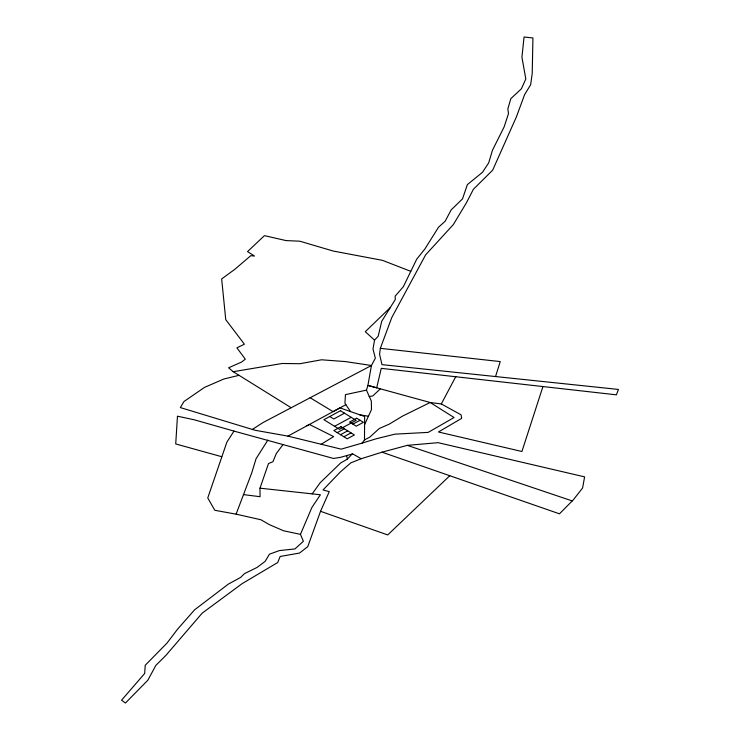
<?xml version="1.0" encoding="UTF-8"?>
<svg xmlns="http://www.w3.org/2000/svg" width="740" height="740" viewBox="0 0 740 740"><rect width="100%" height="100%" fill="white"/><g stroke="black" fill="none" stroke-linecap="round" stroke-linejoin="round"><path stroke-width="1.11" d="M287.906 436.11L341.159 449.152L362.045 443.14L364.478 439.902L364.654 416.509L339.965 407.897L287.906 436.11L255.152 430.282L180.347 407.583L183.992 401.506L204.536 387.381L223.878 379L239.048 375.328M380.332 348.327L379.574 354.312L381.979 364.644L618.437 389.434L616.411 394.836L381.267 368.354L376.697 387.815L367.9 385.411L371.443 365.495L375.346 358.188L372.997 349.049L374.523 340.132L378.186 336.284L381.701 321.336L395.327 299.441L395.132 296.194L403.356 286.685L416.685 259.213L424.954 248.881L438.506 227.254L445.147 221.26L451.169 209.892L462.509 198.866L467.365 184.612L482.517 172.272L488.687 162.874L492.415 150.35L504.162 126.827L508.5 113.581L507.834 108.9L510.841 98.651L521.385 88.8L525.816 78.986L521.931 57.202L524.059 37L532.92 37.962L532.217 73.501L530.654 84.73L524.623 94.591L516.381 116.939L492.674 170.163L473.443 189.227L466.302 203.01L453.333 224.581L425.63 254.847L391.765 317.571L380.332 348.327L500.249 361.582L495.541 376.54M364.589 424.621L371.48 409.581L371.332 401.043L366.466 390.137L367.9 385.411L430.162 402.495L441.318 403.947L461.103 414.844L461.677 418.359L438.441 431.984L521.913 451.502L542.984 386.428M352.083 454.073L340.548 457.329L333.481 458.458L234.006 431.106L226.875 442.15L207.755 497.946L214.804 510.286L236.097 514.161L260.868 519.739L269.351 524.623L283.651 530.793L300.459 534.363L303.382 541.264L294.946 548.941L279.359 550.588L269.462 554.177L265.151 561.364L257.03 567.46L244.468 573.639L240.62 577.413L228.401 584.073L194.583 609.834L177.424 629.37L166.935 643.171L145.225 665.279L144.67 673.474L121.563 700.197L125.458 703L147.871 680.199L155.844 665.408L165.853 655.446L202.14 613.183L242.146 583.629L277.685 562.539L280.173 556.462L299.487 553.067L307.72 546.712L320.54 511.303L329.282 491.619L323.01 489.963L340.409 471.88L350.871 462.842L361.157 458.745L382.025 452.186L407.305 445.36L438.136 442.677L584.609 476.865L582.602 487.984L573.315 499.833L559.486 513.828L382.025 452.186M243.562 494.607L260.064 496.707L259.981 488.178L268.518 463.518L272.921 461.751L276.325 453.518L283.143 444.398M236.097 514.161L251.794 472.712L256.049 458.745L267.834 440.124M300.459 534.363L311.873 507.529L320.401 494.764L259.981 488.178M441.318 403.947L455.868 376.447M312.178 493.895L320.226 482.684L340.613 463L347.347 459.133L352.425 453.703L361.157 458.745M390.248 307.6L365.301 331.696L374.523 340.132M449.791 475.727L387.714 534.937L320.54 511.303M380.341 388.824L372.821 395.928L369.14 396.575M252.331 429.431L262.996 422.577L371.443 365.495L345.46 361.592L321.558 359.788L299.931 363.71L282.199 363.488L233.211 371.702L228.586 367.799L241.684 362.017L245.31 359.159L236.893 347.837L244.404 344.22L225.746 319.625L221.667 278.934L234.737 269.388L250.795 255.679L254.477 256.068L247.549 251.591L264.439 235.644L286.019 240.583L299.793 241.203L333.222 251.045L382.45 260.341L410.802 271.349M321.179 444.259L333.638 436.6L309.394 424.446L306.906 425.796M344.498 413.188L333.786 418.988L329.772 416.518M334.591 426.296L351.195 417.314M337.2 432.632L344.341 428.765M352.906 424.131L360.056 420.264M340.548 434.695L347.689 430.828M343.897 436.757L351.038 432.891M350.594 411.607L345.839 404.715L333.065 411.634L310.088 397.713M364.478 439.902L369.611 437.266L379.315 428.488L389.286 424.122L402.514 416.121L430.162 402.495L454.064 417.526L428.183 432.382L394.957 434.149L375.92 438.857L362.045 443.14M366.466 390.137L345.45 394.633L344.942 403.106L345.839 404.715M359.677 414.779L368.279 416.195M221.778 456.719L175.722 443.954L177.461 416.185L194.37 419.821L234.006 431.106M407.305 445.36L572.233 500.924M233.211 371.702L291.135 407.721M346.653 455.609L347.347 459.133M340.483 410.719L323.88 419.7L339.531 429.339L356.125 420.357L340.483 410.719M340.992 426.712L333.851 430.569L347.245 438.82L354.386 434.954L340.992 426.712M356.708 418.202L349.567 422.068L356.255 426.194L363.396 422.327L356.708 418.202"/></g></svg>
